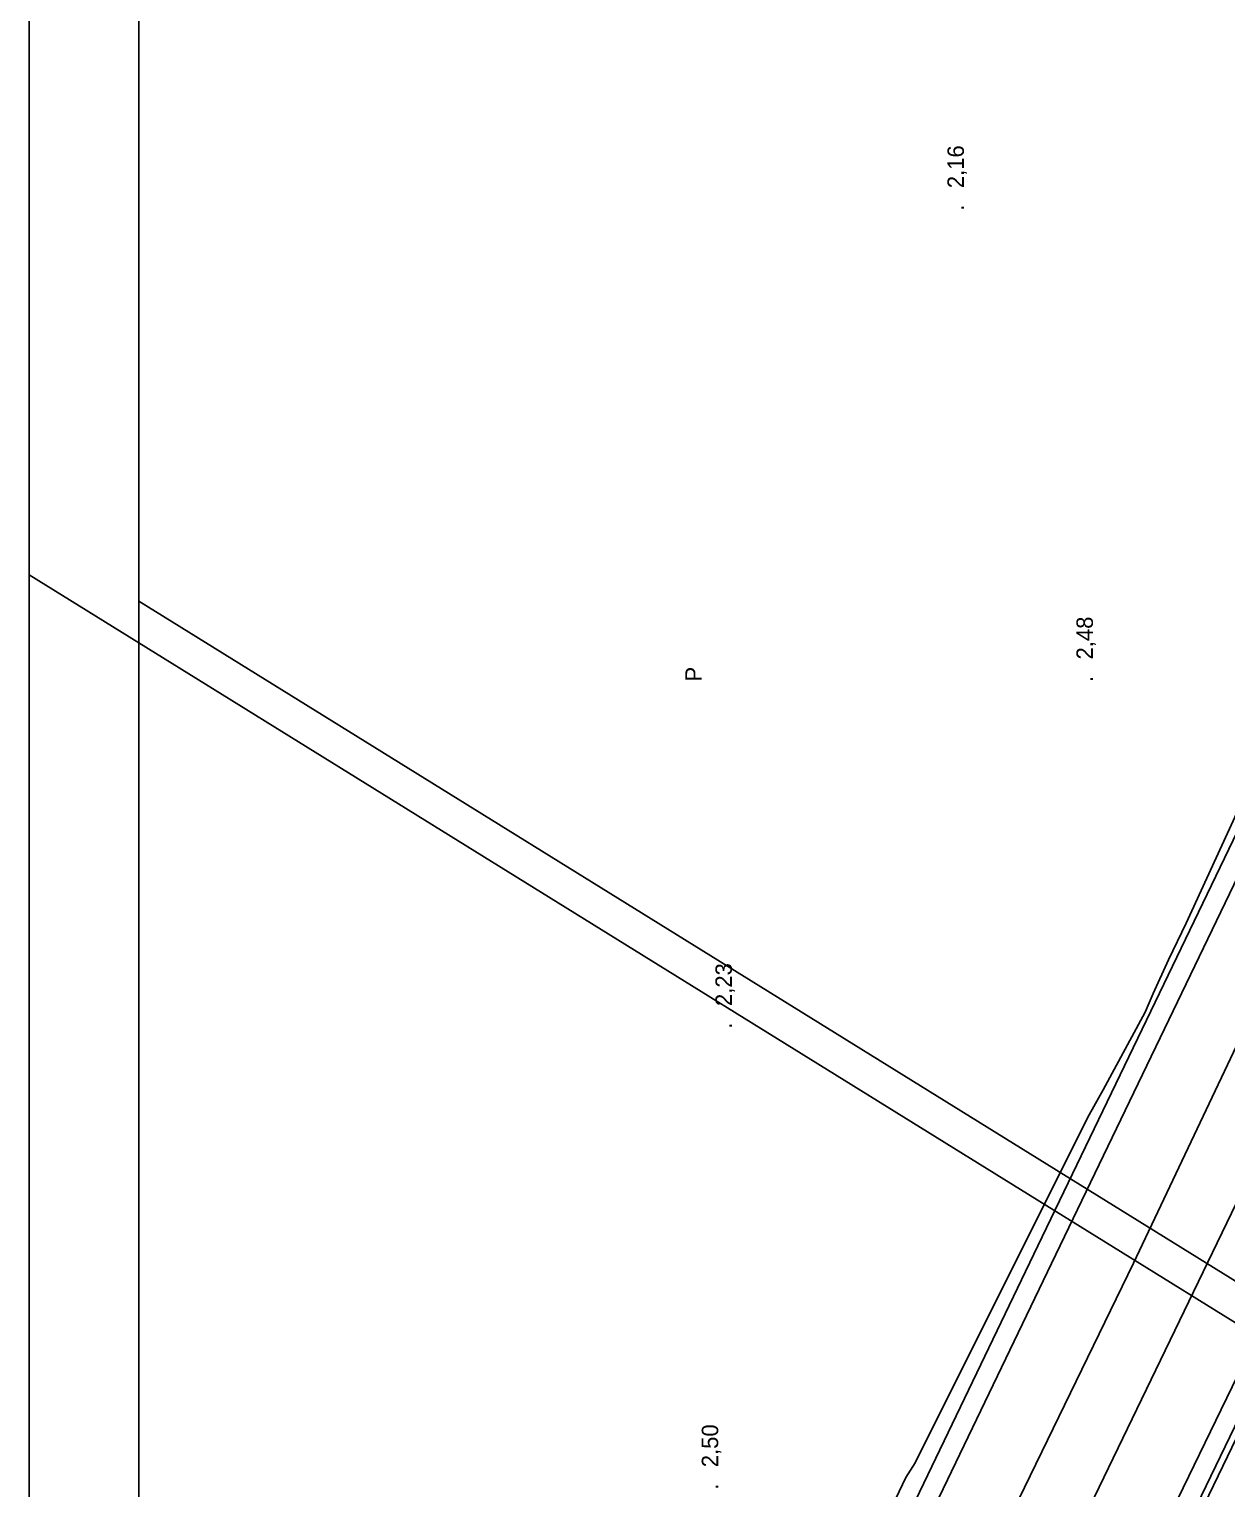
# Model space of a CAD drawing. Extents: x 731154 to 731744, y 4379381 to 4380408.
# Drawn here: x 731154.5 to 731263.6, y 4379663.3 to 4379796.2 of the extents above; entities that cross this region are included whole.
import ezdxf

# ---------------------------------------------------------------- set-up
doc = ezdxf.new("R2010")
doc.units = 0
doc.layers.get('0').update_dxf_attribs({"linetype": 'CONTINUOUS'})
for name, color, linetype in [('1', 7, 'CONTINUOUS'), ('36', 7, 'CONTINUOUS'), ('44', 7, 'CONTINUOUS'), ('48', 7, 'CONTINUOUS')]:
    doc.layers.add(name, color=color, linetype=linetype)

msp = doc.modelspace()

# ---------------------------------------------------------------- linework, layer by layer
at = {"layer": '1', "color": 0, "linetype": 'CONTINUOUS'}
for points in [[(731307.12, 4379811.57), (731281.95, 4379759.26), (731246.37, 4379685.38), (731211.08, 4379611.96), (731200, 4379589.2)], [(731308.74, 4379810.79), (731283.57, 4379758.48), (731247.99, 4379684.6), (731212.7, 4379611.17), (731200, 4379585.08)], [(731200, 4379570.42), (731220.06, 4379611.77), (731255.09, 4379683.82), (731286.8, 4379750.73), (731315.54, 4379809.61)], [(731320.88, 4379805.88), (731296.63, 4379755.28), (731271.32, 4379703.52), (731235.59, 4379629.52), (731200.4, 4379556.5), (731200, 4379555.66)], [(731200, 4379539.75), (731204.65, 4379549.44), (731213.88, 4379568.62), (731223.71, 4379589), (731234.12, 4379610.61), (731245, 4379633.19), (731256.15, 4379656.21), (731267.04, 4379678.69), (731277.42, 4379700.16), (731288.36, 4379722.82), (731302.52, 4379752.1), (731327.65, 4379803.55)], [(731329.27, 4379802.76), (731304.14, 4379751.32), (731289.98, 4379722.04), (731279.04, 4379699.38), (731268.66, 4379677.92), (731257.77, 4379655.44), (731246.62, 4379632.41), (731235.74, 4379609.83), (731225.33, 4379588.21), (731215.5, 4379567.84), (731206.27, 4379548.67), (731200, 4379535.59)]]:
    msp.add_lwpolyline(points, dxfattribs=at)
at = {"layer": '44', "color": 0, "linetype": 'CONTINUOUS'}
for points in [[(731200, 4379534.36), (731317.13, 4379777.02), (731318.51, 4379779.92), (731322.42, 4379787.54), (731324.14, 4379790.75), (731328.81, 4379799.89), (731329.03, 4379800.34), (731329, 4379800.5)], [(731298.33, 4379798.52), (731259.87, 4379714.78), (731258.26, 4379711.42), (731256.86, 4379708.37), (731256.13, 4379706.66), (731252.32, 4379699.61), (731251.03, 4379697.32), (731235.88, 4379667.06), (731235.2, 4379665.64), (731234.35, 4379664.29), (731231.59, 4379658.5), (731226.46, 4379647.01), (731225.06, 4379643.71), (731223.35, 4379640.08), (731221.82, 4379636.65), (731200.11, 4379590.34), (731200, 4379590.12)]]:
    msp.add_lwpolyline(points, dxfattribs=at)

# ---------------------------------------------------------------- texts
at = {"layer": '36', "color": 0, "linetype": 'CONTINUOUS'}
msp.add_text('P', height=1.5, rotation=90, dxfattribs=at).set_placement((731215.76, 4379736.78))
at = {"layer": '48', "color": 0, "linetype": 'CONTINUOUS'}
for s, p in [(' 2,16', (731239.63, 4379781.15)), ('.', (731239.63, 4379779.65)), (' 2,48', (731251.38, 4379738.23)), ('.', (731251.38, 4379736.73)), (' 2,23', (731218.5, 4379706.67)), ('.', (731218.5, 4379705.17)), (' 2,50', (731217.25, 4379664.67)), ('.', (731217.25, 4379663.17))]:
    msp.add_text(s, height=1.5, rotation=90, dxfattribs=at).set_placement(p)

# ---------------------------------------------------------------- meshes
at = {"color": 0, "linetype": 'CONTINUOUS'}
mesh = msp.add_polyface(dxfattribs=at)
corners = [(731154.5, 4379381), (731154.5, 4379381), (731154.5, 4379571.96), (731462.5, 4379381), (731154.5, 4379746.49), (731744, 4379381), (731154.5, 4380407.5), (731744, 4380042.01), (731744, 4380407.5)]
mesh.append_faces([[corners[k] for k in face] for face in [(0, 1, 3, 2), (2, 3, 5, 4), (4, 5, 7, 6), (6, 7, 8, 8)]], dxfattribs={"vtx0": -1, "vtx2": -1, "color": 0})
mesh = msp.add_polyface(dxfattribs=at)
corners = [(731164.5, 4379391), (731164.5, 4379391), (731164.5, 4379575.76), (731462.5, 4379391), (731164.5, 4379744.09), (731734, 4379391), (731164.5, 4380211), (731734, 4379857.91), (731462.5, 4380211), (731734, 4380042.67), (731734, 4380211)]
mesh.append_faces([[corners[k] for k in face] for face in [(0, 1, 3, 2), (2, 3, 5, 4), (4, 5, 7, 6), (6, 7, 9, 8), (8, 9, 10, 10)]], dxfattribs={"vtx0": -1, "vtx2": -1, "color": 0})

doc.saveas('drawing.dxf')
